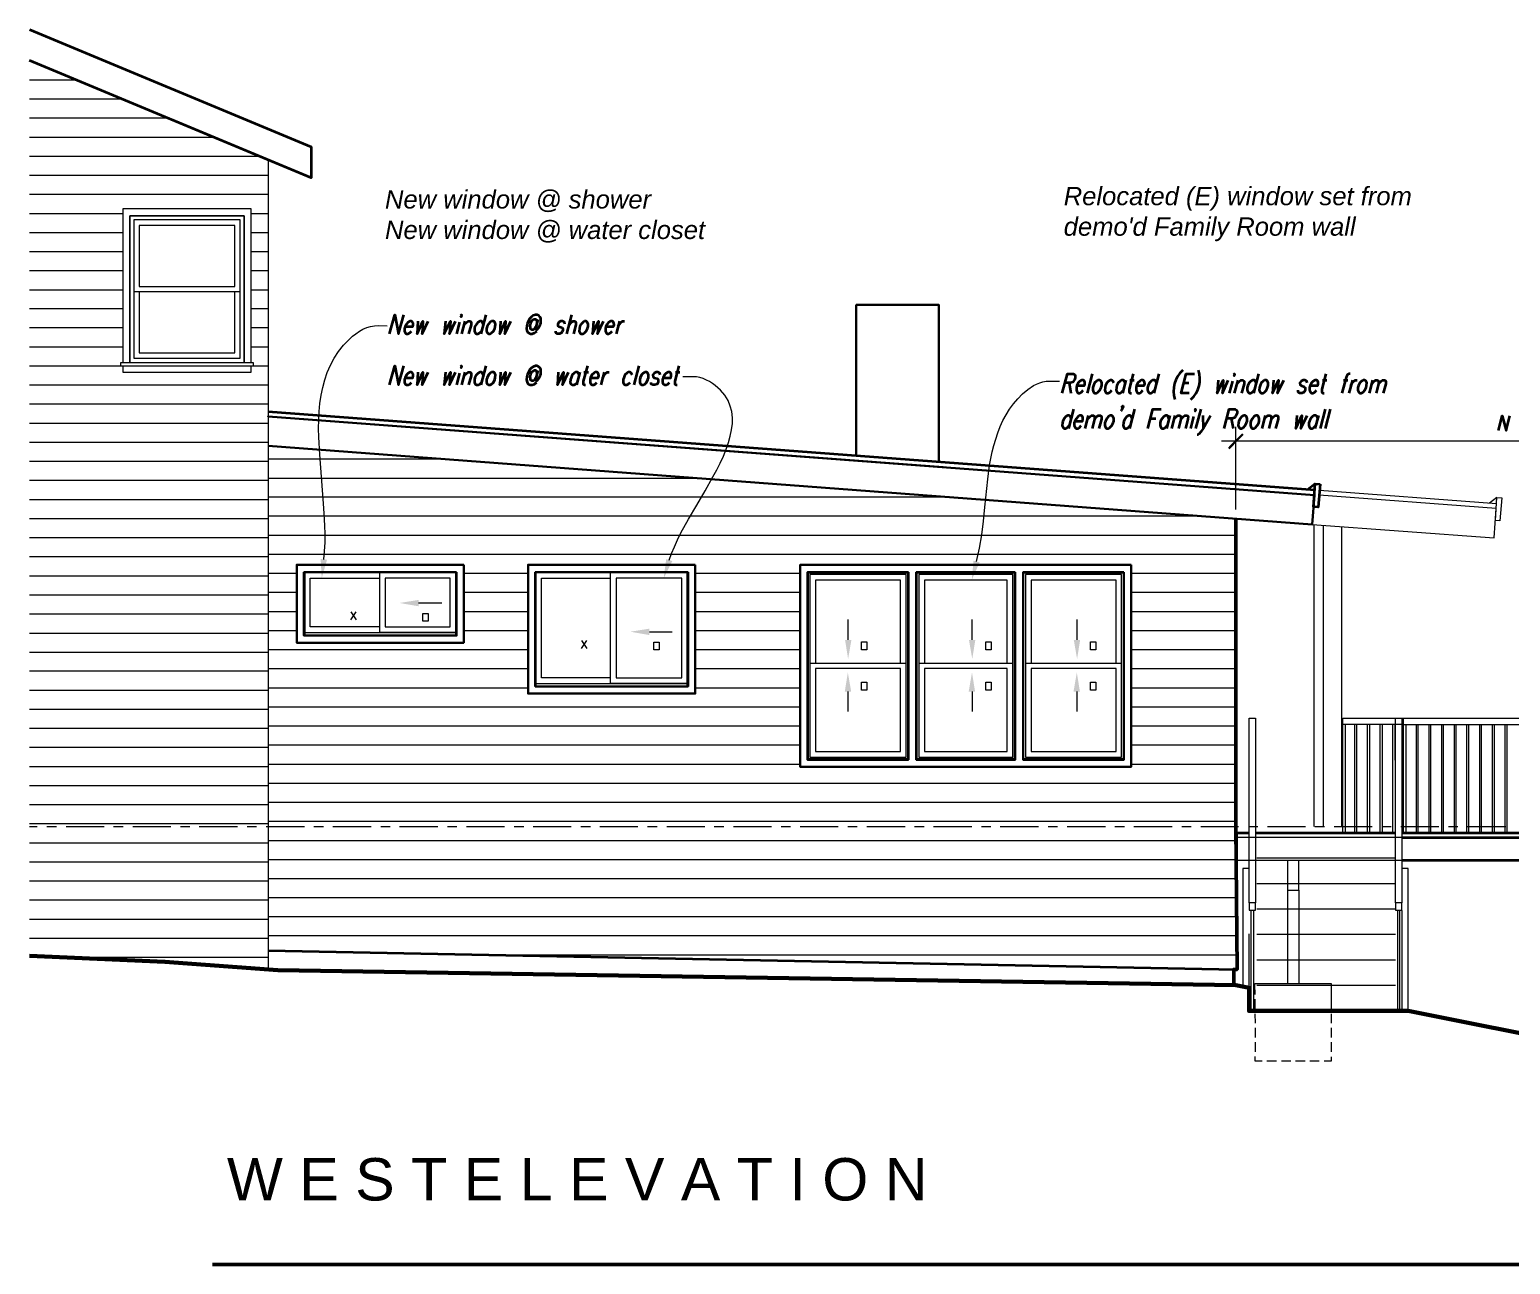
# Model space of a CAD drawing. Header units: inches. Extents: x 1543 to 43489, y -26 to 5775.
# Drawn here: x 1543.3 to 2028.7, y 3448 to 3852.7 of the extents above; entities that cross this region are included whole.
import ezdxf

# ---------------------------------------------------------------- set-up
doc = ezdxf.new("R2010")
doc.units = ezdxf.units.IN
doc.header["$LTSCALE"] = 0.5
doc.header["$MEASUREMENT"] = 0
for name, color, linetype in [('PDF_0', 7, 'Continuous'), ('PDF_A-FLOR-HRAL', 7, 'Continuous'), ('PDF_A-FLOR-LEVL', 7, 'Continuous'), ('PDF_A-WALL', 7, 'Continuous'), ('PDF_A-Window', 7, 'Continuous'), ('PDF_A-Window-exs', 7, 'Continuous'), ('PDF_C-TOPO', 7, 'Continuous'), ('PDF_Dim48', 7, 'Continuous'), ('PDF_Hatch-siding', 7, 'Continuous'), ('PDF_Hidden1', 7, 'Continuous'), ('PDF_I-WALL', 7, 'Continuous'), ('PDF_Layer1', 7, 'Continuous'), ('PDF_Layer2', 7, 'Continuous'), ('PDF_Layer3', 7, 'Continuous'), ('PDF_Layer6', 7, 'Continuous'), ('PDF_Layer8', 7, 'Continuous'), ('PDF_LEADER', 7, 'Continuous'), ('PDF_S-STRS', 7, 'Continuous'), ('PDF_Text', 7, 'Continuous'), ('PDF_Text-Win-Label', 7, 'Continuous'), ('PDF_TEXT3', 7, 'Continuous')]:
    doc.layers.add(name, color=color, linetype=linetype)
doc.layers.add('S-Text', color=3, linetype='Continuous', lineweight=0)
doc.styles.add('PDF Arial', font='arial.ttf')
doc.styles.add('PDF Arial Italic', font='ariali.ttf')

msp = doc.modelspace()

# ---------------------------------------------------------------- linework, layer by layer
at = {"layer": 'PDF_0', "transparency": 33554559}
for points in [[(1940.76, 3720.39), (1936.59, 3715.14), (1936.09, 3715.64)], [(1941.27, 3719.89), (1940.76, 3720.39), (1936.59, 3715.14)]]:
    msp.add_solid(points, dxfattribs=at)
at = {"layer": 'PDF_A-FLOR-HRAL', "lineweight": 13}
for points in [[(1943.02, 3566.52), (1943.02, 3626.98), (1945.1, 3626.98), (1945.1, 3566.52)], [(1990.97, 3566.52), (1990.97, 3626.98), (1993.06, 3626.98), (1993.06, 3566.52)]]:
    msp.add_lwpolyline(points, dxfattribs=at)
at = {"layer": 'PDF_A-FLOR-HRAL', "lineweight": 20}
for points in [[(1993.64, 3589.45), (1993.64, 3624.9), (1993.64, 3626.98), (2073.95, 3626.98)], [(1993.64, 3624.9), (2072.45, 3624.9)], [(1994.39, 3624.9), (1994.39, 3589.45)], [(1997.73, 3624.9), (1997.73, 3589.45)], [(1998.39, 3589.45), (1998.39, 3624.9)], [(2001.9, 3624.9), (2001.9, 3589.45)], [(2002.56, 3589.45), (2002.56, 3624.9)], [(2006.07, 3624.9), (2006.07, 3589.45)], [(2006.73, 3589.45), (2006.73, 3624.9)], [(2010.24, 3624.9), (2010.24, 3589.45)], [(2010.9, 3589.45), (2010.9, 3624.9)], [(2014.32, 3624.9), (2014.32, 3589.45)], [(2015.07, 3589.45), (2015.07, 3624.9)], [(2018.49, 3624.9), (2018.49, 3589.45)], [(2019.24, 3589.45), (2019.24, 3624.9)], [(2022.66, 3624.9), (2022.66, 3589.45)], [(2023.41, 3589.45), (2023.41, 3624.9)], [(2026.83, 3624.9), (2026.83, 3589.45)], [(2027.58, 3589.45), (2027.58, 3624.9)]]:
    msp.add_lwpolyline(points, dxfattribs=at)
at = {"layer": 'PDF_A-FLOR-HRAL', "lineweight": 13}
for points in [[(1943.02, 3566.52), (1943.02, 3564.1), (1945.1, 3564.1), (1945.1, 3566.52)], [(1943.68, 3564.1), (1944.43, 3564.1), (1944.43, 3531.07), (1943.68, 3531.07)], [(1990.97, 3566.52), (1990.97, 3564.1), (1993.06, 3564.1), (1993.06, 3566.52)], [(1992.39, 3564.02), (1991.64, 3564.02), (1991.64, 3531.07), (1992.39, 3531.07)]]:
    msp.add_lwpolyline(points, close=True, dxfattribs=at)
at = {"layer": 'PDF_A-FLOR-LEVL', "lineweight": 20}
for points in [[(1543.28, 3591.54), (1545.78, 3591.54)], [(1548.95, 3591.54), (1552.04, 3591.54)], [(1555.21, 3591.54), (1567.72, 3591.54)], [(1570.8, 3591.54), (1573.97, 3591.54)], [(1577.06, 3591.54), (1589.57, 3591.54)], [(1592.74, 3591.54), (1595.82, 3591.54)], [(1598.91, 3591.54), (1611.42, 3591.54)], [(1614.59, 3591.54), (1617.67, 3591.54)], [(1620.84, 3591.54), (1633.35, 3591.54)], [(1636.44, 3591.54), (1639.61, 3591.54)], [(1642.69, 3591.54), (1655.2, 3591.54)], [(1658.37, 3591.54), (1661.46, 3591.54)], [(1664.54, 3591.54), (1677.05, 3591.54)], [(1680.22, 3591.54), (1683.31, 3591.54)], [(1686.48, 3591.54), (1698.99, 3591.54)], [(1702.07, 3591.54), (1705.24, 3591.54)], [(1708.33, 3591.54), (1720.84, 3591.54)], [(1724.01, 3591.54), (1727.09, 3591.54)], [(1730.18, 3591.54), (1742.69, 3591.54)], [(1745.86, 3591.54), (1748.94, 3591.54)], [(1752.11, 3591.54), (1764.62, 3591.54)], [(1767.71, 3591.54), (1770.88, 3591.54)], [(1773.96, 3591.54), (1786.47, 3591.54)], [(1789.64, 3591.54), (1792.73, 3591.54)], [(1795.82, 3591.54), (1808.33, 3591.54)], [(1811.49, 3591.54), (1814.58, 3591.54)], [(1817.75, 3591.54), (1830.26, 3591.54)], [(1833.35, 3591.54), (1836.51, 3591.54)], [(1839.6, 3591.54), (1852.11, 3591.54)], [(1855.28, 3591.54), (1858.37, 3591.54)], [(1861.45, 3591.54), (1873.96, 3591.54)], [(1877.13, 3591.54), (1880.22, 3591.54)], [(1883.39, 3591.54), (1895.9, 3591.54)], [(1898.98, 3591.54), (1902.15, 3591.54)], [(1905.24, 3591.54), (1917.75, 3591.54)], [(1920.92, 3591.54), (1924, 3591.54)], [(1927.17, 3591.54), (1939.6, 3591.54)], [(1942.77, 3591.54), (1945.85, 3591.54)], [(1949.02, 3591.54), (1961.53, 3591.54)], [(1964.62, 3591.54), (1967.79, 3591.54)], [(1970.87, 3591.54), (1983.38, 3591.54)], [(1986.55, 3591.54), (1989.64, 3591.54)], [(1992.81, 3591.54), (2005.23, 3591.54)], [(2008.4, 3591.54), (2011.49, 3591.54)], [(2014.66, 3591.54), (2027.17, 3591.54)]]:
    msp.add_lwpolyline(points, dxfattribs=at)
at = {"layer": 'PDF_A-WALL', "lineweight": 5}
msp.add_lwpolyline([(1621.43, 3809.96), (1621.43, 3681.11)], dxfattribs=at)
at = {"layer": 'PDF_A-Window', "lineweight": 30}
for points in [[(1685.56, 3677.27), (1630.85, 3677.27), (1630.85, 3651.75), (1685.56, 3651.75)], [(1683.23, 3674.85), (1683.23, 3654.09), (1633.19, 3654.09), (1633.19, 3674.85)], [(1761.45, 3677.27), (1706.66, 3677.27), (1706.66, 3635.07), (1761.45, 3635.07)], [(1759.12, 3674.85), (1759.12, 3637.41), (1709, 3637.41), (1709, 3674.85)], [(1904.32, 3677.27), (1866.62, 3677.27), (1833.68, 3677.27), (1795.9, 3677.27), (1795.9, 3611.05), (1833.68, 3611.05), (1868.71, 3611.05), (1904.32, 3611.05)], [(1831.34, 3674.85), (1831.34, 3613.39), (1798.23, 3613.39), (1798.23, 3674.85)], [(1866.37, 3674.85), (1866.37, 3613.39), (1833.93, 3613.39), (1833.93, 3674.85)], [(1901.98, 3674.85), (1901.98, 3613.39), (1868.96, 3613.39), (1868.96, 3674.85)]]:
    msp.add_lwpolyline(points, close=True, dxfattribs=at)
at = {"layer": 'PDF_A-Window-exs', "lineweight": 9}
for points in [[(1577.39, 3790.28), (1577.39, 3744.99), (1612.34, 3744.99), (1612.34, 3790.28)], [(1579.23, 3788.44), (1579.23, 3768.51), (1610.5, 3768.51), (1610.5, 3788.44)]]:
    msp.add_lwpolyline(points, close=True, dxfattribs=at)
for points in [[(1612.34, 3766.68), (1577.39, 3766.68)], [(1579.23, 3766.68), (1579.23, 3746.74), (1610.5, 3746.74), (1610.5, 3766.68)]]:
    msp.add_lwpolyline(points, dxfattribs=at)
at = {"layer": 'PDF_C-TOPO', "lineweight": 60}
msp.add_lwpolyline([(2219.07, 3486.37), (1995.14, 3531.07), (1943.02, 3531.07), (1943.02, 3538.66), (1938.68, 3539.5), (1624.68, 3544.42), (1587.65, 3547.17), (1543.28, 3549.09)], dxfattribs=at)
at = {"layer": 'PDF_Dim48', "lineweight": 35}
msp.add_lwpolyline([(2024.75, 3721.31), (2026, 3726.06), (2027.25, 3721.31), (2028.5, 3726.06)], dxfattribs=at)
at = {"layer": 'PDF_Dim48', "lineweight": 20}
for points in [[(1938.68, 3695.45), (1938.68, 3722.48)], [(2218.4, 3717.81), (1934.01, 3717.81)]]:
    msp.add_lwpolyline(points, dxfattribs=at)
at = {"layer": 'PDF_Hatch-siding', "lineweight": 5}
for points in [[(1543.28, 3842.49), (1543.36, 3842.49)], [(1543.28, 3836.23), (1558.38, 3836.23)], [(1543.28, 3829.98), (1573.39, 3829.98)], [(1543.28, 3823.72), (1588.32, 3823.72)], [(1543.28, 3817.47), (1603.33, 3817.47)], [(1543.28, 3811.21), (1618.34, 3811.21)], [(1543.28, 3804.96), (1621.43, 3804.96)], [(1543.28, 3798.7), (1621.43, 3798.7)], [(1543.28, 3792.45), (1573.8, 3792.45)], [(1615.92, 3792.45), (1621.43, 3792.45)], [(1543.28, 3786.19), (1573.8, 3786.19)], [(1615.92, 3786.19), (1621.43, 3786.19)], [(1543.28, 3779.94), (1573.8, 3779.94)], [(1615.92, 3779.94), (1621.43, 3779.94)], [(1543.28, 3773.68), (1573.8, 3773.68)], [(1615.92, 3773.68), (1621.43, 3773.68)], [(1543.28, 3767.43), (1573.8, 3767.43)], [(1615.92, 3767.43), (1621.43, 3767.43)], [(1543.28, 3761.26), (1573.8, 3761.26)], [(1615.92, 3761.26), (1621.43, 3761.26)], [(1543.28, 3755), (1573.8, 3755)], [(1615.92, 3755), (1621.43, 3755)], [(1543.28, 3748.75), (1573.8, 3748.75)], [(1615.92, 3748.75), (1621.43, 3748.75)], [(1543.28, 3742.49), (1573.22, 3742.49)], [(1616.51, 3742.49), (1621.43, 3742.49)], [(1543.28, 3736.24), (1621.43, 3736.24)], [(1543.28, 3729.98), (1621.43, 3729.98)], [(1543.28, 3723.73), (1621.43, 3723.73)], [(1543.28, 3717.47), (1621.43, 3717.47)], [(1543.28, 3711.22), (1621.43, 3711.22)], [(1543.28, 3704.96), (1621.43, 3704.96)], [(1543.28, 3698.71), (1621.43, 3698.71)], [(1543.28, 3692.45), (1621.43, 3692.45)], [(1543.28, 3686.2), (1621.43, 3686.2)], [(1543.28, 3679.94), (1621.43, 3679.94)], [(1543.28, 3673.69), (1621.43, 3673.69)], [(1543.28, 3667.43), (1621.43, 3667.43)], [(1543.28, 3661.18), (1621.43, 3661.18)], [(1543.28, 3654.92), (1621.43, 3654.92)], [(1543.28, 3648.67), (1621.43, 3648.67)], [(1543.28, 3642.49), (1621.43, 3642.49)], [(1543.28, 3636.24), (1621.43, 3636.24)], [(1543.28, 3629.98), (1621.43, 3629.98)], [(1543.28, 3623.73), (1621.43, 3623.73)], [(1543.28, 3617.47), (1621.43, 3617.47)], [(1543.28, 3611.22), (1621.43, 3611.22)], [(1543.28, 3604.96), (1621.43, 3604.96)], [(1543.28, 3598.71), (1621.43, 3598.71)], [(1543.28, 3592.45), (1621.43, 3592.45)], [(1543.28, 3586.2), (1621.43, 3586.2)], [(1543.28, 3579.94), (1621.43, 3579.94)], [(1543.28, 3573.69), (1621.43, 3573.69)], [(1543.28, 3567.43), (1621.43, 3567.43)], [(1543.28, 3561.18), (1621.43, 3561.18)], [(1543.28, 3554.92), (1621.43, 3554.92)], [(1552.95, 3548.67), (1621.43, 3548.67)]]:
    msp.add_lwpolyline(points, dxfattribs=at)
at = {"layer": 'PDF_Hatch-siding', "lineweight": 13}
for points in [[(1621.43, 3711.97), (1677.39, 3711.97)], [(1621.43, 3705.71), (1760.79, 3705.71)], [(1621.43, 3699.54), (1844.19, 3699.54)], [(1621.43, 3693.29), (1927.59, 3693.29)], [(1621.43, 3687.03), (1938.68, 3687.03)], [(1621.43, 3681.11), (1621.43, 3544.67)], [(1621.43, 3680.78), (1938.68, 3680.78)], [(1621.43, 3674.52), (1630.85, 3674.52)], [(1685.56, 3674.52), (1706.66, 3674.52)], [(1761.45, 3674.52), (1795.9, 3674.52)], [(1904.32, 3674.52), (1938.68, 3674.52)], [(1621.43, 3668.27), (1630.85, 3668.27)], [(1685.56, 3668.27), (1706.66, 3668.27)], [(1761.45, 3668.27), (1795.9, 3668.27)], [(1904.32, 3668.27), (1938.68, 3668.27)], [(1621.43, 3662.01), (1630.85, 3662.01)], [(1685.56, 3662.01), (1706.66, 3662.01)], [(1761.45, 3662.01), (1795.9, 3662.01)], [(1904.32, 3662.01), (1938.68, 3662.01)], [(1621.43, 3655.76), (1630.85, 3655.76)], [(1685.56, 3655.76), (1706.66, 3655.76)], [(1761.45, 3655.76), (1795.9, 3655.76)], [(1904.32, 3655.76), (1938.68, 3655.76)], [(1621.43, 3649.5), (1706.66, 3649.5)], [(1761.45, 3649.5), (1795.9, 3649.5)], [(1904.32, 3649.5), (1938.68, 3649.5)], [(1621.43, 3643.25), (1706.66, 3643.25)], [(1761.45, 3643.25), (1795.9, 3643.25)], [(1904.32, 3643.25), (1938.68, 3643.25)], [(1621.43, 3636.99), (1706.66, 3636.99)], [(1761.45, 3636.99), (1795.9, 3636.99)], [(1904.32, 3636.99), (1938.68, 3636.99)], [(1621.43, 3630.74), (1795.9, 3630.74)], [(1904.32, 3630.74), (1938.68, 3630.74)], [(1621.43, 3624.48), (1795.9, 3624.48)], [(1904.32, 3624.48), (1938.68, 3624.48)], [(1621.43, 3618.23), (1795.9, 3618.23)], [(1904.32, 3618.23), (1938.68, 3618.23)], [(1621.43, 3611.97), (1795.9, 3611.97)], [(1904.32, 3611.97), (1938.68, 3611.97)], [(1621.43, 3605.72), (1938.68, 3605.72)], [(1621.43, 3599.46), (1938.68, 3599.46)], [(1621.43, 3593.21), (1938.68, 3593.21)], [(1621.43, 3586.95), (1938.76, 3586.95)], [(1621.43, 3580.7), (1938.76, 3580.7)], [(1621.43, 3574.52), (1938.85, 3574.52)], [(1621.43, 3568.27), (1938.85, 3568.27)], [(1621.43, 3562.01), (1938.93, 3562.01)], [(1621.43, 3555.76), (1939.01, 3555.76)], [(1692.82, 3549.5), (1939.01, 3549.5)]]:
    msp.add_lwpolyline(points, dxfattribs=at)
at = {"layer": 'PDF_Hidden1', "lineweight": 5}
for points in [[(1944.93, 3537.99), (1944.93, 3536.41)], [(1944.93, 3534.91), (1944.93, 3531.74)], [(1944.93, 3530.16), (1945.02, 3527.07)], [(1969.95, 3533.32), (1969.95, 3531.74)], [(1969.95, 3530.16), (1969.95, 3527.07)], [(1945.02, 3525.48), (1945.02, 3522.4)], [(1969.95, 3525.48), (1969.95, 3522.32)], [(1945.02, 3520.81), (1945.02, 3517.65)], [(1969.95, 3520.81), (1969.95, 3517.65)], [(1947.35, 3514.56), (1945.02, 3514.56), (1945.02, 3516.14)], [(1952.02, 3514.56), (1948.85, 3514.56)], [(1956.69, 3514.56), (1953.61, 3514.56)], [(1961.36, 3514.56), (1958.28, 3514.56)], [(1966.03, 3514.56), (1962.95, 3514.56)], [(1969.95, 3516.06), (1969.95, 3514.56), (1967.62, 3514.56)]]:
    msp.add_lwpolyline(points, dxfattribs=at)
at = {"layer": 'PDF_I-WALL', "lineweight": 30}
msp.add_lwpolyline([(1814.25, 3712.97), (1814.25, 3762.42), (1841.35, 3762.42), (1841.35, 3710.97)], dxfattribs=at)
at = {"layer": 'PDF_Layer1', "lineweight": 20}
for points in [[(1615.92, 3743.58), (1615.92, 3793.95), (1573.8, 3793.95), (1573.8, 3743.58)], [(1573.8, 3742.32), (1573.8, 3740.41), (1615.92, 3740.41), (1615.92, 3742.32)], [(1990.97, 3581.11), (1945.52, 3581.11)], [(1990.97, 3572.77), (1945.52, 3572.77)], [(1990.97, 3564.43), (1945.52, 3564.43)], [(1990.97, 3556.09), (1945.52, 3556.09)], [(1990.97, 3547.75), (1945.52, 3547.75)], [(1990.97, 3539.41), (1945.52, 3539.41)]]:
    msp.add_lwpolyline(points, dxfattribs=at)
for points in [[(1613.59, 3743.58), (1613.59, 3791.61), (1576.14, 3791.61), (1576.14, 3743.58), (1576.14, 3791.61), (1613.59, 3791.61)], [(1616.51, 3743.58), (1616.51, 3742.32), (1573.22, 3742.32), (1573.22, 3743.58)]]:
    msp.add_lwpolyline(points, close=True, dxfattribs=at)
at = {"layer": 'PDF_Layer2', "lineweight": 30}
msp.add_lwpolyline([(1621.43, 3716.22), (1963.7, 3690.53), (1964.45, 3700.12), (1621.43, 3725.89), (1842.77, 3709.3)], dxfattribs=at)
at = {"layer": 'PDF_Layer3', "lineweight": 35}
for points in [[(1543.28, 3852.66), (1635.52, 3814.22), (1635.52, 3804.04), (1543.28, 3842.49)], [(1964.53, 3701.71), (1621.43, 3727.4)], [(1964.7, 3703.79), (1962.2, 3701.88)], [(1939.26, 3589.45), (1943.02, 3589.45)], [(1945.1, 3589.45), (1990.97, 3589.45)], [(1993.06, 3589.45), (2213.73, 3589.45), (2213.73, 3580.36), (1993.06, 3580.36)], [(1993.06, 3587.87), (2213.73, 3587.87)], [(1621.43, 3550.92), (1938.68, 3544.67)]]:
    msp.add_lwpolyline(points, dxfattribs=at)
msp.add_lwpolyline([(1966.29, 3703.71), (1965.7, 3696.12), (1964.12, 3696.29), (1964.7, 3703.79)], close=True, dxfattribs=at)
at = {"layer": 'PDF_Layer3', "lineweight": 5}
for points in [[(1993.06, 3580.36), (1939.26, 3580.36), (1939.26, 3589.45)], [(1993.06, 3587.87), (1939.26, 3587.87)], [(1955.61, 3570.69), (1955.61, 3540.08)], [(1959.28, 3570.69), (1959.28, 3540.08)], [(1944.93, 3537.99), (1944.93, 3540.08), (1969.95, 3540.08), (1969.95, 3533.32)]]:
    msp.add_lwpolyline(points, dxfattribs=at)
msp.add_lwpolyline([(1955.61, 3570.69), (1959.28, 3570.69), (1959.28, 3580.36), (1955.61, 3580.36)], close=True, dxfattribs=at)
at = {"layer": 'PDF_Layer6', "lineweight": 50}
for points in [[(1938.01, 3539.25), (1938.01, 3544.67), (1939.1, 3544.67), (1938.68, 3591.54), (1938.68, 3692.45)], [(1603.24, 3448.01), (2214.9, 3448.01)]]:
    msp.add_lwpolyline(points, dxfattribs=at)
at = {"layer": 'PDF_Layer8', "lineweight": 9}
for points in [[(1963.7, 3690.53), (2023.33, 3686.11), (2024, 3695.7), (1965.95, 3700.04)], [(2024.16, 3697.29), (1966.12, 3701.63)], [(2024.25, 3699.29), (2021.83, 3697.46)], [(1964.2, 3690.53), (1964.2, 3591.54)], [(1967.37, 3591.54), (1967.37, 3690.28)], [(1973.37, 3591.54), (1973.37, 3689.78)], [(1633.52, 3655.09), (1682.98, 3655.09), (1658.12, 3655.09), (1658.12, 3674.6)], [(1709.25, 3638.41), (1758.87, 3638.41), (1733.68, 3638.41), (1733.68, 3674.6)], [(1658.12, 3656.92), (1635.27, 3656.92), (1635.27, 3672.85), (1658.12, 3672.85)], [(1733.68, 3640.24), (1711.08, 3640.24), (1711.08, 3672.85), (1733.68, 3672.85)], [(1828.76, 3645.08), (1828.76, 3672.27), (1800.9, 3672.27), (1800.9, 3645.08)], [(1863.7, 3645.08), (1863.7, 3672.27), (1836.6, 3672.27), (1836.6, 3645.08)], [(1899.4, 3645.08), (1899.4, 3672.27), (1871.54, 3672.27), (1871.54, 3645.08)], [(1670.8, 3664.76), (1678.39, 3664.76)], [(1746.44, 3655.34), (1753.95, 3655.34)], [(1811.58, 3652.67), (1811.58, 3659.34)], [(1852.28, 3652.67), (1852.28, 3659.34)], [(1886.64, 3652.67), (1886.64, 3659.34)], [(1799.07, 3645.08), (1830.59, 3645.08)], [(1834.76, 3645.08), (1865.54, 3645.08)], [(1869.71, 3645.08), (1901.23, 3645.08)], [(1811.49, 3635.74), (1811.49, 3629.15)], [(1852.19, 3635.74), (1852.19, 3629.15)], [(1886.55, 3635.74), (1886.55, 3629.15)], [(1993.64, 3624.9), (1973.79, 3624.9), (1973.79, 3626.98), (1993.64, 3626.98)], [(1973.79, 3589.45), (1973.79, 3624.9)], [(1974.63, 3589.45), (1974.63, 3624.9)], [(1977.63, 3589.45), (1977.63, 3624.9)], [(1978.38, 3589.45), (1978.38, 3624.9)], [(1981.8, 3589.45), (1981.8, 3624.9)], [(1982.55, 3589.45), (1982.55, 3624.9)], [(1985.97, 3589.45), (1985.97, 3624.9)], [(1986.72, 3589.45), (1986.72, 3624.9)], [(1990.14, 3589.45), (1990.14, 3624.9)], [(1990.89, 3613.3), (1990.89, 3624.9)]]:
    msp.add_lwpolyline(points, dxfattribs=at)
for points in [[(2025.83, 3699.21), (2025.25, 3691.7), (2023.75, 3691.78), (2024.25, 3699.29)], [(1633.52, 3674.6), (1633.52, 3654.34), (1682.98, 3654.34), (1682.98, 3674.6)], [(1709.25, 3674.6), (1709.25, 3637.66), (1758.87, 3637.66), (1758.87, 3674.6)], [(1831.09, 3674.6), (1831.09, 3613.72), (1798.57, 3613.72), (1798.57, 3674.6)], [(1866.04, 3674.6), (1866.04, 3613.72), (1834.18, 3613.72), (1834.18, 3674.6)], [(1901.73, 3674.6), (1901.73, 3613.72), (1869.21, 3613.72), (1869.21, 3674.6)], [(1659.87, 3656.92), (1681.14, 3656.92), (1681.14, 3672.85), (1659.87, 3672.85)], [(1735.52, 3640.24), (1757.03, 3640.24), (1757.03, 3672.85), (1735.52, 3672.85)], [(1830.59, 3614.22), (1830.59, 3674.1), (1799.07, 3674.1), (1799.07, 3614.22)], [(1865.54, 3614.22), (1865.54, 3674.1), (1834.76, 3674.1), (1834.76, 3614.22)], [(1901.23, 3614.22), (1901.23, 3674.1), (1869.71, 3674.1), (1869.71, 3614.22)], [(1828.76, 3616.06), (1828.76, 3643.25), (1800.9, 3643.25), (1800.9, 3616.06)], [(1863.7, 3616.06), (1863.7, 3643.25), (1836.6, 3643.25), (1836.6, 3616.06)], [(1899.4, 3616.06), (1899.4, 3643.25), (1871.54, 3643.25), (1871.54, 3616.06)]]:
    msp.add_lwpolyline(points, close=True, dxfattribs=at)
at = {"layer": 'PDF_Layer8', "transparency": 33554559}
for points in [[(1670.8, 3663.68), (1664.54, 3664.76), (1670.8, 3665.76)], [(1746.44, 3654.25), (1740.19, 3655.34), (1746.44, 3656.34)], [(1812.66, 3652.67), (1811.58, 3646.41), (1810.58, 3652.67)], [(1853.28, 3652.67), (1852.28, 3646.41), (1851.19, 3652.67)], [(1887.64, 3652.67), (1886.64, 3646.41), (1885.55, 3652.67)], [(1810.49, 3635.74), (1811.49, 3641.99), (1812.58, 3635.74)], [(1851.11, 3635.74), (1852.19, 3641.99), (1853.19, 3635.74)], [(1885.47, 3635.74), (1886.55, 3641.99), (1887.56, 3635.74)]]:
    msp.add_solid(points, dxfattribs=at)
at = {"layer": 'PDF_LEADER', "lineweight": 20}
for points in [[(1639.69, 3679.02), (1639.94, 3681.78), (1640.11, 3684.53), (1640.11, 3687.28), (1640.02, 3690.12), (1639.77, 3695.87), (1639.27, 3701.71), (1638.36, 3713.38), (1638.11, 3719.14), (1638.02, 3721.98), (1638.11, 3724.73), (1638.19, 3727.48), (1638.44, 3730.15), (1638.86, 3732.82), (1639.36, 3735.4), (1640.02, 3737.9), (1640.86, 3740.32), (1641.94, 3742.74), (1643.11, 3744.99), (1644.53, 3747.16), (1646.2, 3749.25), (1648.11, 3751.25), (1649.11, 3752.17), (1650.2, 3753), (1651.37, 3753.83), (1652.53, 3754.5), (1653.79, 3755), (1655.04, 3755.42), (1656.37, 3755.59), (1657.71, 3755.67), (1660.46, 3755.59)], [(1752.95, 3678.77), (1753.7, 3680.94), (1754.62, 3683.19), (1755.62, 3685.45), (1756.78, 3687.7), (1759.29, 3692.28), (1761.96, 3696.87), (1764.71, 3701.54), (1767.29, 3706.13), (1768.54, 3708.38), (1769.63, 3710.63), (1770.71, 3712.88), (1771.63, 3715.14), (1772.38, 3717.3), (1772.96, 3719.39), (1773.38, 3721.47), (1773.63, 3723.56), (1773.63, 3725.48), (1773.46, 3727.48), (1772.96, 3729.31), (1772.21, 3731.07), (1771.13, 3732.82), (1769.71, 3734.49), (1768.04, 3735.99), (1767.13, 3736.74), (1766.13, 3737.32), (1765.12, 3737.82), (1764.04, 3738.32), (1762.96, 3738.66), (1761.87, 3738.82), (1759.62, 3738.91), (1757.37, 3738.91)], [(1853.7, 3678.36), (1854.7, 3682.69), (1855.36, 3687.11), (1855.95, 3691.62), (1856.45, 3696.2), (1857.36, 3705.38), (1857.95, 3709.88), (1858.78, 3714.3), (1859.37, 3716.39), (1859.95, 3718.47), (1860.62, 3720.56), (1861.45, 3722.56), (1862.29, 3724.56), (1863.37, 3726.4), (1864.45, 3728.23), (1865.79, 3729.98), (1867.21, 3731.65), (1868.79, 3733.32), (1870.46, 3734.74), (1872.38, 3735.99), (1873.38, 3736.49), (1874.38, 3736.9), (1875.38, 3737.24), (1876.46, 3737.4), (1878.63, 3737.49), (1880.88, 3737.49)]]:
    msp.add_lwpolyline(points, dxfattribs=at)
at = {"layer": 'PDF_LEADER', "transparency": 33554559}
for points in [[(1638.69, 3679.19), (1639.02, 3672.85), (1640.77, 3678.94)], [(1751.95, 3679.11), (1751.11, 3672.85), (1753.95, 3678.52)], [(1852.69, 3678.61), (1852.11, 3672.35), (1854.7, 3678.11)]]:
    msp.add_solid(points, dxfattribs=at)
at = {"layer": 'PDF_S-STRS', "lineweight": 5}
for points in [[(1943.02, 3577.69), (1940.93, 3577.69), (1940.93, 3539)], [(1995.14, 3531.07), (1995.14, 3577.69), (1993.06, 3577.69)], [(1993.06, 3564.02), (1993.06, 3531.07)], [(1943.02, 3531.07), (1943.02, 3556.34)]]:
    msp.add_lwpolyline(points, dxfattribs=at)
at = {"layer": 'PDF_Text-Win-Label', "lineweight": 20}
for points in [[(1648.61, 3659.26), (1650.28, 3661.84)], [(1648.61, 3661.84), (1650.28, 3659.26)], [(1724.17, 3649.83), (1725.93, 3652.42)], [(1724.17, 3652.42), (1725.93, 3649.83)]]:
    msp.add_lwpolyline(points, dxfattribs=at)
for points in [[(1672.22, 3658.84), (1672.22, 3661.34), (1673.97, 3661.34), (1673.97, 3658.84)], [(1747.86, 3649.42), (1747.86, 3651.92), (1749.61, 3651.92), (1749.61, 3649.42)], [(1816, 3649.42), (1816, 3652), (1817.75, 3652), (1817.75, 3649.42)], [(1856.7, 3649.42), (1856.7, 3652), (1858.45, 3652), (1858.45, 3649.42)], [(1891.06, 3649.42), (1891.06, 3652), (1892.73, 3652), (1892.73, 3649.42)], [(1816, 3636.24), (1816, 3638.83), (1817.75, 3638.83), (1817.75, 3636.24)], [(1856.7, 3636.24), (1856.7, 3638.83), (1858.45, 3638.83), (1858.45, 3636.24)], [(1891.06, 3636.24), (1891.06, 3638.83), (1892.73, 3638.83), (1892.73, 3636.24)]]:
    msp.add_lwpolyline(points, close=True, dxfattribs=at)
at = {"layer": 'PDF_TEXT3', "lineweight": 35}
for points in [[(1661.29, 3752.92), (1663.04, 3759.17), (1664.21, 3752.92), (1665.96, 3759.17)], [(1666.38, 3755.34), (1668.88, 3755.34), (1668.96, 3755.92), (1668.96, 3756.5), (1668.8, 3756.84), (1668.46, 3757.09), (1667.88, 3757.09), (1667.38, 3756.84), (1666.8, 3756.17), (1666.38, 3755.34), (1666.21, 3754.75), (1666.13, 3753.83), (1666.38, 3753.25), (1666.71, 3752.92), (1667.38, 3752.92), (1667.88, 3753.25), (1668.46, 3753.83)], [(1670.55, 3757.09), (1670.3, 3752.92), (1672.22, 3757.09), (1671.97, 3752.92), (1673.88, 3757.09)], [(1679.56, 3757.09), (1679.22, 3752.92), (1681.22, 3757.09), (1680.89, 3752.92), (1682.89, 3757.09)], [(1685.98, 3757.09), (1684.89, 3752.92)], [(1685.64, 3755.92), (1686.56, 3756.84), (1687.06, 3757.09), (1687.65, 3757.09), (1687.98, 3756.84), (1687.98, 3755.92), (1687.15, 3752.92)], [(1691.98, 3756.17), (1691.73, 3756.84), (1691.4, 3757.09), (1690.81, 3757.09), (1690.31, 3756.84), (1689.73, 3756.17), (1689.23, 3755.34), (1689.06, 3754.75), (1689.06, 3753.83), (1689.31, 3753.25), (1689.65, 3752.92), (1690.31, 3752.92), (1690.81, 3753.25), (1691.4, 3753.83)], [(1692.82, 3759.17), (1691.15, 3752.92)], [(1697.65, 3757.09), (1697.4, 3752.92), (1699.32, 3757.09), (1699.07, 3752.92), (1700.99, 3757.09)], [(1709.91, 3757.67), (1709.08, 3754.75), (1709.25, 3754.42), (1709.66, 3754.42), (1710.25, 3755), (1710.66, 3755.92), (1710.83, 3756.5), (1710.83, 3757.42), (1710.83, 3758), (1710.58, 3758.59), (1710.25, 3758.92), (1709.66, 3759.17), (1709.08, 3759.17), (1708.33, 3758.92), (1707.83, 3758.59), (1707.24, 3758), (1706.91, 3757.42), (1706.49, 3756.5), (1706.24, 3755.59), (1706.16, 3754.75), (1706.24, 3754.08), (1706.49, 3753.5), (1706.83, 3753.25), (1707.41, 3752.92), (1708, 3752.92), (1708.75, 3753.25), (1709.16, 3753.5), (1709.5, 3753.83)], [(1709.66, 3756.84), (1709.58, 3757.42), (1709.25, 3757.67), (1708.66, 3757.67), (1708.16, 3757.42), (1707.83, 3757.09), (1707.49, 3756.5), (1707.24, 3755.59), (1707.33, 3755), (1707.41, 3754.75), (1707.75, 3754.42), (1708.41, 3754.42), (1708.91, 3754.75), (1709.25, 3755.34)], [(1718.67, 3756.17), (1718.59, 3756.84), (1718.09, 3757.09), (1717.42, 3757.09), (1716.75, 3756.84), (1716.42, 3756.17), (1716.42, 3755.59), (1716.75, 3755.34), (1717.75, 3755), (1718.09, 3754.75), (1718.09, 3754.08), (1718, 3753.83), (1717.67, 3753.25), (1716.92, 3752.92), (1716.34, 3752.92), (1715.75, 3753.25), (1715.75, 3753.83)], [(1720.92, 3759.17), (1719.25, 3752.92)], [(1720.09, 3755.92), (1720.92, 3756.84), (1721.42, 3757.09), (1722.01, 3757.09), (1722.34, 3756.84), (1722.34, 3755.92), (1721.51, 3752.92)], [(1728.09, 3757.09), (1727.76, 3752.92), (1729.76, 3757.09), (1729.43, 3752.92), (1731.43, 3757.09)], [(1732.18, 3755.34), (1734.68, 3755.34), (1734.85, 3755.92), (1734.77, 3756.5), (1734.68, 3756.84), (1734.35, 3757.09), (1733.68, 3757.09), (1733.18, 3756.84), (1732.6, 3756.17), (1732.18, 3755.34), (1732.01, 3754.75), (1732.01, 3753.83), (1732.26, 3753.25), (1732.6, 3752.92), (1733.18, 3752.92), (1733.68, 3753.25), (1734.27, 3753.83)], [(1736.6, 3757.09), (1735.52, 3752.92)], [(1736.1, 3755.34), (1736.6, 3756.17), (1737.19, 3756.84), (1737.69, 3757.09), (1738.27, 3757.09)], [(1684.23, 3756.84), (1683.23, 3752.92)], [(1661.29, 3736.24), (1663.04, 3742.49), (1664.21, 3736.24), (1665.96, 3742.49)], [(1692.82, 3742.49), (1691.15, 3736.24)], [(1709.91, 3740.99), (1709.08, 3737.99), (1709.25, 3737.65), (1709.66, 3737.65), (1710.25, 3738.32), (1710.66, 3739.16), (1710.83, 3739.74), (1710.83, 3740.66), (1710.83, 3741.24), (1710.58, 3741.82), (1710.25, 3742.16), (1709.66, 3742.49), (1709.08, 3742.49), (1708.33, 3742.16), (1707.83, 3741.82), (1707.24, 3741.24), (1706.91, 3740.66), (1706.49, 3739.74), (1706.24, 3738.91), (1706.16, 3737.99), (1706.24, 3737.4), (1706.49, 3736.82), (1706.83, 3736.49), (1707.41, 3736.24), (1708, 3736.24), (1708.75, 3736.49), (1709.16, 3736.82), (1709.5, 3737.07)], [(1726.18, 3742.49), (1724.76, 3737.4), (1724.76, 3736.49), (1725.09, 3736.24), (1725.51, 3736.24)], [(1743.02, 3742.49), (1741.36, 3736.24)], [(1756.12, 3742.49), (1754.78, 3737.4), (1754.78, 3736.49), (1755.12, 3736.24), (1755.53, 3736.24)], [(1666.38, 3738.57), (1668.88, 3738.57), (1668.96, 3739.16), (1668.96, 3739.74), (1668.8, 3740.07), (1668.46, 3740.41), (1667.88, 3740.41), (1667.38, 3740.07), (1666.8, 3739.49), (1666.38, 3738.57), (1666.21, 3737.99), (1666.13, 3737.07), (1666.38, 3736.49), (1666.71, 3736.24), (1667.38, 3736.24), (1667.88, 3736.49), (1668.46, 3737.07)], [(1670.55, 3740.41), (1670.3, 3736.24), (1672.22, 3740.41), (1671.97, 3736.24), (1673.88, 3740.41)], [(1679.56, 3740.41), (1679.22, 3736.24), (1681.22, 3740.41), (1680.89, 3736.24), (1682.89, 3740.41)], [(1684.23, 3740.07), (1683.23, 3736.24)], [(1685.98, 3740.41), (1684.89, 3736.24)], [(1685.64, 3739.16), (1686.56, 3740.07), (1687.06, 3740.41), (1687.65, 3740.41), (1687.98, 3740.07), (1687.98, 3739.16), (1687.15, 3736.24)], [(1691.98, 3739.49), (1691.73, 3740.07), (1691.4, 3740.41), (1690.81, 3740.41), (1690.31, 3740.07), (1689.73, 3739.49), (1689.23, 3738.57), (1689.06, 3737.99), (1689.06, 3737.07), (1689.31, 3736.49), (1689.65, 3736.24), (1690.31, 3736.24), (1690.81, 3736.49), (1691.4, 3737.07)], [(1697.65, 3740.41), (1697.4, 3736.24), (1699.32, 3740.41), (1699.07, 3736.24), (1700.99, 3740.41)], [(1709.66, 3740.07), (1709.58, 3740.66), (1709.25, 3740.99), (1708.66, 3740.99), (1708.16, 3740.66), (1707.83, 3740.41), (1707.49, 3739.74), (1707.24, 3738.91), (1707.33, 3738.32), (1707.41, 3737.99), (1707.75, 3737.65), (1708.41, 3737.65), (1708.91, 3737.99), (1709.25, 3738.57)], [(1716.59, 3740.41), (1716.34, 3736.24), (1718.25, 3740.41), (1718, 3736.24), (1719.92, 3740.41)], [(1723.42, 3739.49), (1723.17, 3740.07), (1722.84, 3740.41), (1722.26, 3740.41), (1721.76, 3740.07), (1721.17, 3739.49), (1720.76, 3738.57), (1720.59, 3737.99), (1720.51, 3737.07), (1720.76, 3736.49), (1721.09, 3736.24), (1721.76, 3736.24), (1722.26, 3736.49), (1722.84, 3737.07)], [(1723.67, 3740.41), (1722.59, 3736.24)], [(1724.93, 3740.41), (1726.43, 3740.41)], [(1727.18, 3738.57), (1729.68, 3738.57), (1729.85, 3739.16), (1729.76, 3739.74), (1729.68, 3740.07), (1729.35, 3740.41), (1728.68, 3740.41), (1728.18, 3740.07), (1727.59, 3739.49), (1727.18, 3738.57), (1727.01, 3737.99), (1727.01, 3737.07), (1727.26, 3736.49), (1727.59, 3736.24), (1728.18, 3736.24), (1728.68, 3736.49), (1729.26, 3737.07)], [(1731.6, 3740.41), (1730.51, 3736.24)], [(1731.18, 3738.57), (1731.6, 3739.49), (1732.18, 3740.07), (1732.68, 3740.41), (1733.27, 3740.41)], [(1740.77, 3739.49), (1740.52, 3740.07), (1740.19, 3740.41), (1739.52, 3740.41), (1739.02, 3740.07), (1738.44, 3739.49), (1738.02, 3738.57), (1737.85, 3737.99), (1737.85, 3737.07), (1738.1, 3736.49), (1738.44, 3736.24), (1739.02, 3736.24), (1739.52, 3736.49), (1740.1, 3737.07)], [(1749.95, 3739.49), (1749.86, 3740.07), (1749.36, 3740.41), (1748.69, 3740.41), (1748.03, 3740.07), (1747.61, 3739.49), (1747.69, 3738.91), (1748.03, 3738.57), (1748.94, 3738.32), (1749.28, 3737.99), (1749.36, 3737.4), (1749.28, 3737.07), (1748.94, 3736.49), (1748.19, 3736.24), (1747.61, 3736.24), (1747.03, 3736.49), (1747.03, 3737.07)], [(1750.95, 3738.57), (1753.45, 3738.57), (1753.62, 3739.16), (1753.53, 3739.74), (1753.45, 3740.07), (1753.11, 3740.41), (1752.45, 3740.41), (1751.95, 3740.07), (1751.36, 3739.49), (1750.95, 3738.57), (1750.78, 3737.99), (1750.78, 3737.07), (1751.03, 3736.49), (1751.36, 3736.24), (1751.95, 3736.24), (1752.45, 3736.49), (1753.03, 3737.07)], [(1754.95, 3740.41), (1756.45, 3740.41)], [(1881.72, 3733.57), (1883.47, 3739.82), (1885.3, 3739.82), (1885.89, 3739.57), (1885.97, 3739.24), (1886.05, 3738.66), (1885.89, 3738.07), (1885.47, 3737.49), (1885.22, 3737.15), (1884.47, 3736.9), (1882.63, 3736.9)], [(1886.55, 3735.99), (1889.06, 3735.99), (1889.22, 3736.57), (1889.14, 3737.15), (1889.06, 3737.49), (1888.72, 3737.74), (1888.06, 3737.74), (1887.56, 3737.49), (1886.97, 3736.9), (1886.55, 3735.99), (1886.39, 3735.4), (1886.39, 3734.49), (1886.64, 3733.9), (1886.97, 3733.57), (1887.56, 3733.57), (1888.06, 3733.9), (1888.64, 3734.49)], [(1891.56, 3739.82), (1889.89, 3733.57)], [(1898.65, 3736.9), (1898.4, 3737.49), (1898.06, 3737.74), (1897.48, 3737.74), (1896.98, 3737.49), (1896.4, 3736.9), (1895.98, 3735.99), (1895.81, 3735.4), (1895.73, 3734.49), (1895.98, 3733.9), (1896.31, 3733.57), (1896.98, 3733.57), (1897.48, 3733.9), (1898.06, 3734.49)], [(1902.4, 3736.9), (1902.15, 3737.49), (1901.82, 3737.74), (1901.23, 3737.74), (1900.73, 3737.49), (1900.15, 3736.9), (1899.65, 3735.99), (1899.57, 3735.4), (1899.48, 3734.49), (1899.73, 3733.9), (1900.07, 3733.57), (1900.73, 3733.57), (1901.23, 3733.9), (1901.82, 3734.49)], [(1902.65, 3737.74), (1901.57, 3733.57)], [(1905.07, 3739.82), (1903.74, 3734.82), (1903.74, 3733.9), (1904.07, 3733.57), (1904.49, 3733.57)], [(1903.9, 3737.74), (1905.4, 3737.74)], [(1906.15, 3735.99), (1908.66, 3735.99), (1908.82, 3736.57), (1908.74, 3737.15), (1908.66, 3737.49), (1908.32, 3737.74), (1907.65, 3737.74), (1907.15, 3737.49), (1906.57, 3736.9), (1906.15, 3735.99), (1905.99, 3735.4), (1905.99, 3734.49), (1906.24, 3733.9), (1906.57, 3733.57), (1907.15, 3733.57), (1907.65, 3733.9), (1908.24, 3734.49)], [(1912.66, 3736.9), (1912.41, 3737.49), (1912.08, 3737.74), (1911.41, 3737.74), (1910.91, 3737.49), (1910.32, 3736.9), (1909.91, 3735.99), (1909.74, 3735.4), (1909.74, 3734.49), (1909.99, 3733.9), (1910.32, 3733.57), (1910.91, 3733.57), (1911.41, 3733.9), (1911.99, 3734.49)], [(1913.41, 3739.82), (1911.74, 3733.57)], [(1923.42, 3733.57), (1920.75, 3733.57), (1922.42, 3739.82), (1925.09, 3739.82)], [(1932.84, 3737.74), (1932.59, 3733.57), (1934.51, 3737.74), (1934.26, 3733.57), (1936.18, 3737.74)], [(1939.35, 3737.74), (1938.18, 3733.57)], [(1939.01, 3736.57), (1939.85, 3737.49), (1940.35, 3737.74), (1941.01, 3737.74), (1941.35, 3737.49), (1941.35, 3736.57), (1940.51, 3733.57)], [(1945.35, 3736.9), (1945.1, 3737.49), (1944.77, 3737.74), (1944.1, 3737.74), (1943.6, 3737.49), (1943.02, 3736.9), (1942.6, 3735.99), (1942.43, 3735.4), (1942.43, 3734.49), (1942.68, 3733.9), (1943.02, 3733.57), (1943.6, 3733.57), (1944.1, 3733.9), (1944.68, 3734.49)], [(1946.1, 3739.82), (1944.43, 3733.57)], [(1951.02, 3737.74), (1950.69, 3733.57), (1952.69, 3737.74), (1952.36, 3733.57), (1954.36, 3737.74)], [(1962.03, 3736.9), (1961.95, 3737.49), (1961.45, 3737.74), (1960.78, 3737.74), (1960.11, 3737.49), (1959.7, 3736.9), (1959.78, 3736.24), (1960.11, 3735.99), (1961.03, 3735.65), (1961.36, 3735.4), (1961.45, 3734.82), (1961.36, 3734.49), (1961.03, 3733.9), (1960.28, 3733.57), (1959.7, 3733.57), (1959.11, 3733.9), (1959.11, 3734.49)], [(1963.03, 3735.99), (1965.53, 3735.99), (1965.7, 3736.57), (1965.62, 3737.15), (1965.53, 3737.49), (1965.2, 3737.74), (1964.53, 3737.74), (1964.03, 3737.49), (1963.45, 3736.9), (1963.03, 3735.99), (1962.87, 3735.4), (1962.87, 3734.49), (1963.12, 3733.9), (1963.45, 3733.57), (1964.03, 3733.57), (1964.53, 3733.9), (1965.12, 3734.49)], [(1968.2, 3739.82), (1966.87, 3734.82), (1966.87, 3733.9), (1967.2, 3733.57), (1967.62, 3733.57)], [(1967.04, 3737.74), (1968.54, 3737.74)], [(1976.13, 3739.82), (1975.71, 3739.82), (1975.21, 3739.57), (1974.79, 3738.66), (1973.46, 3733.57)], [(1973.96, 3737.74), (1975.38, 3737.74)], [(1976.88, 3737.74), (1975.71, 3733.57)], [(1976.38, 3735.99), (1976.79, 3736.9), (1977.38, 3737.49), (1977.88, 3737.74), (1978.46, 3737.74)], [(1983.47, 3737.74), (1982.38, 3733.57)], [(1983.22, 3736.57), (1984.05, 3737.49), (1984.55, 3737.74), (1985.13, 3737.74), (1985.47, 3737.49), (1985.47, 3736.57), (1984.72, 3733.57)], [(1985.47, 3736.57), (1986.3, 3737.49), (1986.8, 3737.74), (1987.47, 3737.74), (1987.8, 3737.49), (1987.8, 3736.57), (1986.97, 3733.57)], [(1884.05, 3736.9), (1884.64, 3733.57)], [(1921.58, 3736.9), (1923.25, 3736.9)], [(1937.6, 3737.49), (1936.51, 3733.57)], [(1885.47, 3728.23), (1883.8, 3721.98)], [(1901.73, 3729.15), (1901.48, 3728.81), (1901.32, 3729.15), (1901.65, 3729.4), (1901.73, 3729.15), (1901.57, 3728.56), (1901.23, 3727.9), (1900.98, 3727.65)], [(1905.49, 3728.23), (1903.82, 3721.98)], [(1909.82, 3721.98), (1911.49, 3728.23), (1914.24, 3728.23)], [(1927.17, 3728.23), (1925.5, 3721.98)], [(1934.84, 3721.98), (1936.51, 3728.23), (1938.43, 3728.23), (1938.93, 3727.9), (1939.1, 3727.65), (1939.1, 3727.06), (1938.93, 3726.48), (1938.6, 3725.89), (1938.35, 3725.56), (1937.6, 3725.23), (1935.76, 3725.23)], [(1967.95, 3728.23), (1966.29, 3721.98)], [(1969.62, 3728.23), (1967.95, 3721.98)], [(1884.72, 3725.23), (1884.47, 3725.89), (1884.05, 3726.15), (1883.47, 3726.15), (1882.97, 3725.89), (1882.38, 3725.23), (1881.97, 3724.39), (1881.8, 3723.81), (1881.72, 3722.89), (1882.05, 3722.31), (1882.38, 3721.98), (1882.97, 3721.98), (1883.47, 3722.31), (1884.05, 3722.89)], [(1885.89, 3724.39), (1888.39, 3724.39), (1888.56, 3724.98), (1888.56, 3725.56), (1888.39, 3725.89), (1888.06, 3726.15), (1887.39, 3726.15), (1886.97, 3725.89), (1886.39, 3725.23), (1885.89, 3724.39), (1885.72, 3723.81), (1885.72, 3722.89), (1885.97, 3722.31), (1886.3, 3721.98), (1886.97, 3721.98), (1887.47, 3722.31), (1887.97, 3722.89)], [(1890.31, 3726.15), (1889.22, 3721.98)], [(1890.06, 3724.98), (1890.89, 3725.89), (1891.39, 3726.15), (1891.98, 3726.15), (1892.31, 3725.89), (1892.31, 3724.98), (1891.56, 3721.98)], [(1892.31, 3724.98), (1893.14, 3725.89), (1893.64, 3726.15), (1894.31, 3726.15), (1894.64, 3725.89), (1894.64, 3724.98), (1893.81, 3721.98)], [(1904.65, 3725.23), (1904.4, 3725.89), (1904.07, 3726.15), (1903.48, 3726.15), (1902.98, 3725.89), (1902.4, 3725.23), (1901.98, 3724.39), (1901.82, 3723.81), (1901.73, 3722.89), (1901.98, 3722.31), (1902.32, 3721.98), (1902.98, 3721.98), (1903.48, 3722.31), (1904.07, 3722.89)], [(1910.74, 3725.23), (1912.41, 3725.23)], [(1916.75, 3725.23), (1916.5, 3725.89), (1916.16, 3726.15), (1915.58, 3726.15), (1915.08, 3725.89), (1914.49, 3725.23), (1913.99, 3724.39), (1913.91, 3723.81), (1913.83, 3722.89), (1914.08, 3722.31), (1914.41, 3721.98), (1915.08, 3721.98), (1915.58, 3722.31), (1916.16, 3722.89)], [(1917, 3726.15), (1915.91, 3721.98)], [(1918.66, 3726.15), (1917.58, 3721.98)], [(1918.33, 3724.98), (1919.25, 3725.89), (1919.75, 3726.15), (1920.33, 3726.15), (1920.67, 3725.89), (1920.67, 3724.98), (1919.83, 3721.98)], [(1920.67, 3724.98), (1921.5, 3725.89), (1922, 3726.15), (1922.67, 3726.15), (1923, 3725.89), (1922.92, 3724.98), (1922.17, 3721.98)], [(1924.84, 3725.89), (1923.83, 3721.98)], [(1927.84, 3726.15), (1928, 3721.98), (1930.34, 3726.15)], [(1937.18, 3725.23), (1937.76, 3721.98)], [(1948.27, 3726.15), (1947.19, 3721.98)], [(1947.94, 3724.98), (1948.77, 3725.89), (1949.27, 3726.15), (1949.94, 3726.15), (1950.27, 3725.89), (1950.27, 3724.98), (1949.44, 3721.98)], [(1950.27, 3724.98), (1951.11, 3725.89), (1951.61, 3726.15), (1952.19, 3726.15), (1952.52, 3725.89), (1952.52, 3724.98), (1951.69, 3721.98)], [(1958.7, 3726.15), (1958.36, 3721.98), (1960.36, 3726.15), (1960.03, 3721.98), (1962.03, 3726.15)], [(1965.53, 3725.23), (1965.28, 3725.89), (1964.95, 3726.15), (1964.28, 3726.15), (1963.78, 3725.89), (1963.2, 3725.23), (1962.78, 3724.39), (1962.62, 3723.81), (1962.62, 3722.89), (1962.87, 3722.31), (1963.2, 3721.98), (1963.78, 3721.98), (1964.28, 3722.31), (1964.87, 3722.89)], [(1965.78, 3726.15), (1964.62, 3721.98)], [(1928, 3721.98), (1927.25, 3720.81), (1926.67, 3720.22), (1926.17, 3719.89), (1926, 3719.89)]]:
    msp.add_lwpolyline(points, dxfattribs=at)
for points in [[(1684.56, 3758.92), (1684.73, 3758.59), (1684.98, 3758.92), (1684.89, 3759.17)], [(1694.73, 3757.09), (1694.23, 3756.84), (1693.65, 3756.17), (1693.23, 3755.34), (1693.07, 3754.75), (1693.07, 3753.83), (1693.32, 3753.25), (1693.65, 3752.92), (1694.23, 3752.92), (1694.73, 3753.25), (1695.32, 3753.83), (1695.74, 3754.75), (1695.9, 3755.34), (1695.99, 3756.17), (1695.74, 3756.84), (1695.4, 3757.09)], [(1725.18, 3757.09), (1724.68, 3756.84), (1724.09, 3756.17), (1723.67, 3755.34), (1723.51, 3754.75), (1723.42, 3753.83), (1723.67, 3753.25), (1724.01, 3752.92), (1724.68, 3752.92), (1725.18, 3753.25), (1725.76, 3753.83), (1726.18, 3754.75), (1726.34, 3755.34), (1726.34, 3756.17), (1726.09, 3756.84), (1725.76, 3757.09)], [(1684.56, 3742.16), (1684.73, 3741.82), (1684.98, 3742.16), (1684.89, 3742.49)], [(1694.73, 3740.41), (1694.23, 3740.07), (1693.65, 3739.49), (1693.23, 3738.57), (1693.07, 3737.99), (1693.07, 3737.07), (1693.32, 3736.49), (1693.65, 3736.24), (1694.23, 3736.24), (1694.73, 3736.49), (1695.32, 3737.07), (1695.74, 3737.99), (1695.9, 3738.57), (1695.99, 3739.49), (1695.74, 3740.07), (1695.4, 3740.41)], [(1744.94, 3740.41), (1744.44, 3740.07), (1743.86, 3739.49), (1743.44, 3738.57), (1743.27, 3737.99), (1743.27, 3737.07), (1743.52, 3736.49), (1743.86, 3736.24), (1744.44, 3736.24), (1744.94, 3736.49), (1745.53, 3737.07), (1745.94, 3737.99), (1746.11, 3738.57), (1746.19, 3739.49), (1745.94, 3740.07), (1745.61, 3740.41)], [(1893.48, 3737.74), (1892.98, 3737.49), (1892.39, 3736.9), (1891.98, 3735.99), (1891.81, 3735.4), (1891.81, 3734.49), (1892.06, 3733.9), (1892.39, 3733.57), (1892.98, 3733.57), (1893.48, 3733.9), (1894.06, 3734.49), (1894.56, 3735.4), (1894.73, 3735.99), (1894.73, 3736.9), (1894.48, 3737.49), (1894.14, 3737.74)], [(1937.93, 3739.57), (1938.1, 3739.24), (1938.35, 3739.57), (1938.26, 3739.82)], [(1948.1, 3737.74), (1947.6, 3737.49), (1947.02, 3736.9), (1946.6, 3735.99), (1946.44, 3735.4), (1946.35, 3734.49), (1946.6, 3733.9), (1946.94, 3733.57), (1947.6, 3733.57), (1948.1, 3733.9), (1948.69, 3734.49), (1949.1, 3735.4), (1949.27, 3735.99), (1949.27, 3736.9), (1949.02, 3737.49), (1948.69, 3737.74)], [(1980.38, 3737.74), (1979.88, 3737.49), (1979.3, 3736.9), (1978.88, 3735.99), (1978.71, 3735.4), (1978.63, 3734.49), (1978.96, 3733.9), (1979.3, 3733.57), (1979.88, 3733.57), (1980.38, 3733.9), (1980.96, 3734.49), (1981.38, 3735.4), (1981.55, 3735.99), (1981.63, 3736.9), (1981.38, 3737.49), (1980.96, 3737.74)], [(1925.17, 3727.9), (1925.34, 3727.65), (1925.59, 3727.9), (1925.5, 3728.23)], [(1897.4, 3726.15), (1896.9, 3725.89), (1896.4, 3725.23), (1895.9, 3724.39), (1895.73, 3723.81), (1895.73, 3722.89), (1895.98, 3722.31), (1896.31, 3721.98), (1896.9, 3721.98), (1897.4, 3722.31), (1897.98, 3722.89), (1898.48, 3723.81), (1898.65, 3724.39), (1898.65, 3725.23), (1898.4, 3725.89), (1898.06, 3726.15)], [(1941.18, 3726.15), (1940.68, 3725.89), (1940.1, 3725.23), (1939.68, 3724.39), (1939.51, 3723.81), (1939.43, 3722.89), (1939.76, 3722.31), (1940.1, 3721.98), (1940.68, 3721.98), (1941.18, 3722.31), (1941.77, 3722.89), (1942.18, 3723.81), (1942.35, 3724.39), (1942.43, 3725.23), (1942.18, 3725.89), (1941.77, 3726.15)], [(1945.1, 3726.15), (1944.6, 3725.89), (1944.1, 3725.23), (1943.6, 3724.39), (1943.43, 3723.81), (1943.43, 3722.89), (1943.68, 3722.31), (1944.02, 3721.98), (1944.68, 3721.98), (1945.1, 3722.31), (1945.69, 3722.89), (1946.19, 3723.81), (1946.35, 3724.39), (1946.35, 3725.23), (1946.1, 3725.89), (1945.77, 3726.15)]]:
    msp.add_lwpolyline(points, close=True, dxfattribs=at)
for centre, radius, start, end in [((1927.69, 3734.19), 9.43, 133.1147, 196.7126), ((1918.06, 3738.13), 8.86, 311.3678, 19.3905)]:
    msp.add_arc(centre, radius, start, end, dxfattribs=at)

# ---------------------------------------------------------------- texts
at = {"layer": 'PDF_Text', "insert": (1607.97, 3468.75), "char_height": 13.8903, "attachment_point": 7, "style": 'PDF Arial'}
msp.add_mtext('W E S T E L E V A T I O N', dxfattribs=at)
at = {"layer": 'S-Text', "char_height": 6, "width": 294.306, "attachment_point": 1, "style": 'PDF Arial Italic'}
for s, insert in [("\\pxi-3,l4,t4;Relocated (E) window set from\\Pdemo'd Family Room wall", (1876.26, 3801.12)), ('\\pxi-3,l4,t4;New window @ shower\\PNew window @ water closet', (1653.77, 3800.04))]:
    msp.add_mtext(s, dxfattribs=dict(at, insert=insert))

doc.saveas('drawing.dxf')
